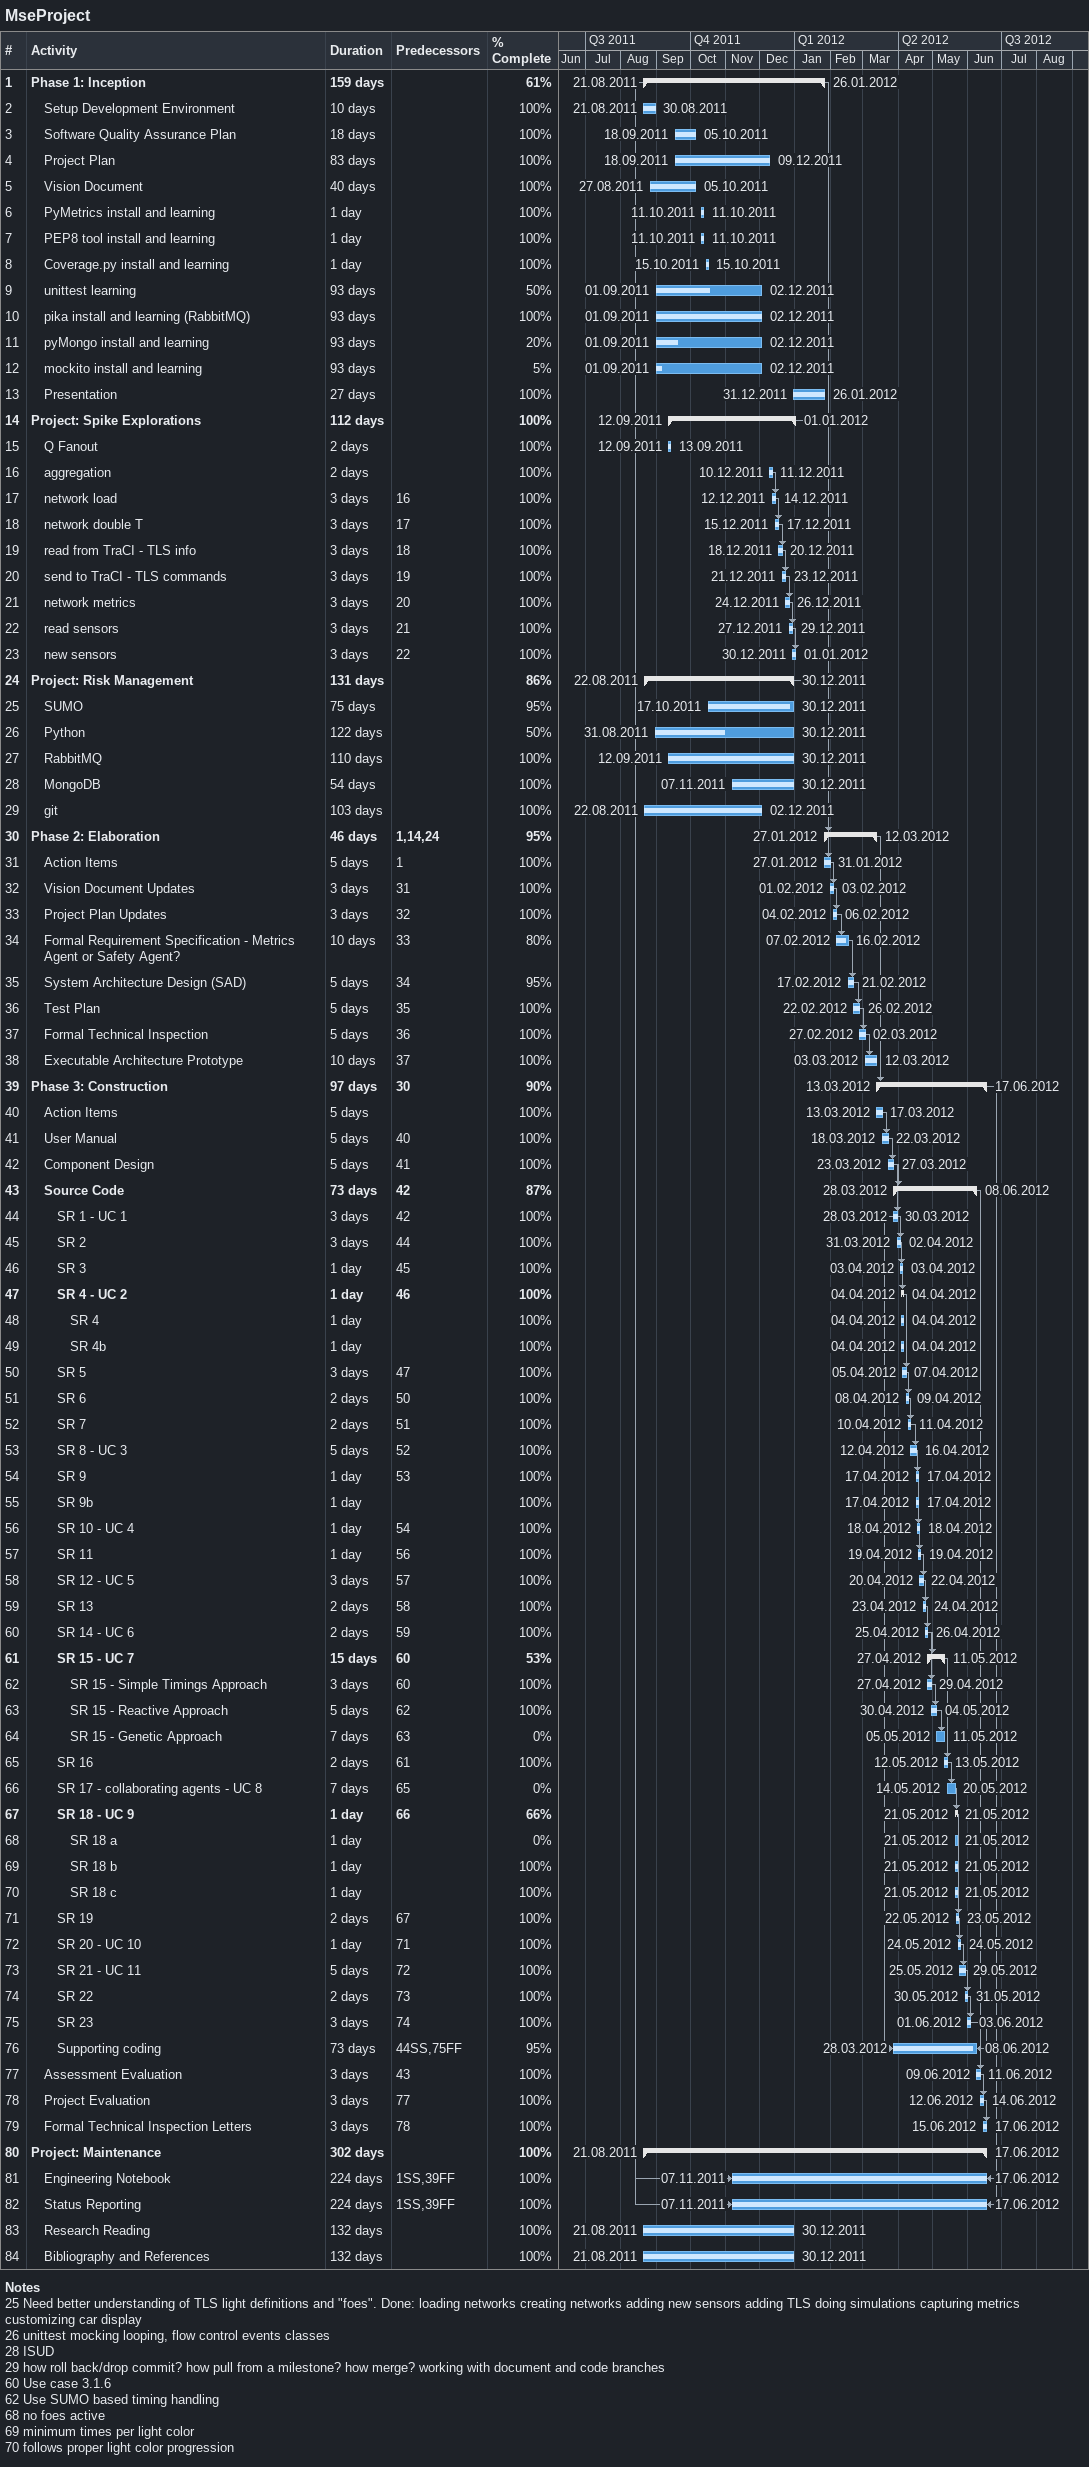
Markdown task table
MseProject

| ID | Level | Task | Duration | Start | Finish | Predecessors | % complete |
|---|---|---|---|---|---|---|---|
| 1 | 1 | **Phase 1: Inception** | 159d | 2011-08-21 | 2012-01-26 |  | 61 |
| 2 | 2 | Setup Development Environment | 10d | 2011-08-21 | 2011-08-30 |  | 100 |
| 3 | 2 | Software Quality Assurance Plan | 18d | 2011-09-18 | 2011-10-05 |  | 100 |
| 4 | 2 | Project Plan | 83d | 2011-09-18 | 2011-12-09 |  | 100 |
| 5 | 2 | Vision Document | 40d | 2011-08-27 | 2011-10-05 |  | 100 |
| 6 | 2 | PyMetrics install and learning | 1d | 2011-10-11 | 2011-10-11 |  | 100 |
| 7 | 2 | PEP8 tool install and learning | 1d | 2011-10-11 | 2011-10-11 |  | 100 |
| 8 | 2 | Coverage.py install and learning | 1d | 2011-10-15 | 2011-10-15 |  | 100 |
| 9 | 2 | unittest learning | 93d | 2011-09-01 | 2011-12-02 |  | 50 |
| 10 | 2 | pika install and learning (RabbitMQ) | 93d | 2011-09-01 | 2011-12-02 |  | 100 |
| 11 | 2 | pyMongo install and learning | 93d | 2011-09-01 | 2011-12-02 |  | 20 |
| 12 | 2 | mockito install and learning | 93d | 2011-09-01 | 2011-12-02 |  | 5 |
| 13 | 2 | Presentation | 27d | 2011-12-31 | 2012-01-26 |  | 100 |
| 14 | 1 | **Project: Spike Explorations** | 112d | 2011-09-12 | 2012-01-01 |  | 100 |
| 15 | 2 | Q Fanout | 2d | 2011-09-12 | 2011-09-13 |  | 100 |
| 16 | 2 | aggregation | 2d | 2011-12-10 | 2011-12-11 |  | 100 |
| 17 | 2 | network load | 3d | 2011-12-12 | 2011-12-14 | 16 | 100 |
| 18 | 2 | network double T | 3d | 2011-12-15 | 2011-12-17 | 17 | 100 |
| 19 | 2 | read from TraCI - TLS info | 3d | 2011-12-18 | 2011-12-20 | 18 | 100 |
| 20 | 2 | send to TraCI - TLS commands | 3d | 2011-12-21 | 2011-12-23 | 19 | 100 |
| 21 | 2 | network metrics | 3d | 2011-12-24 | 2011-12-26 | 20 | 100 |
| 22 | 2 | read sensors | 3d | 2011-12-27 | 2011-12-29 | 21 | 100 |
| 23 | 2 | new sensors | 3d | 2011-12-30 | 2012-01-01 | 22 | 100 |
| 24 | 1 | **Project: Risk Management** | 131d | 2011-08-22 | 2011-12-30 |  | 86 |
| 25 | 2 | SUMO | 75d | 2011-10-17 | 2011-12-30 |  | 95 |
| 26 | 2 | Python | 122d | 2011-08-31 | 2011-12-30 |  | 50 |
| 27 | 2 | RabbitMQ | 110d | 2011-09-12 | 2011-12-30 |  | 100 |
| 28 | 2 | MongoDB | 54d | 2011-11-07 | 2011-12-30 |  | 100 |
| 29 | 2 | git | 103d | 2011-08-22 | 2011-12-02 |  | 100 |
| 30 | 1 | **Phase 2: Elaboration** | 46d | 2012-01-27 | 2012-03-12 | 1, 14, 24 | 95 |
| 31 | 2 | Action Items | 5d | 2012-01-27 | 2012-01-31 | 1 | 100 |
| 32 | 2 | Vision Document Updates | 3d | 2012-02-01 | 2012-02-03 | 31 | 100 |
| 33 | 2 | Project Plan Updates | 3d | 2012-02-04 | 2012-02-06 | 32 | 100 |
| 34 | 2 | Formal Requirement Specification - Metrics Agent or Safety Agent? | 10d | 2012-02-07 | 2012-02-16 | 33 | 80 |
| 35 | 2 | System Architecture Design (SAD) | 5d | 2012-02-17 | 2012-02-21 | 34 | 95 |
| 36 | 2 | Test Plan | 5d | 2012-02-22 | 2012-02-26 | 35 | 100 |
| 37 | 2 | Formal Technical Inspection | 5d | 2012-02-27 | 2012-03-02 | 36 | 100 |
| 38 | 2 | Executable Architecture Prototype | 10d | 2012-03-03 | 2012-03-12 | 37 | 100 |
| 39 | 1 | **Phase 3: Construction** | 97d | 2012-03-13 | 2012-06-17 | 30 | 90 |
| 40 | 2 | Action Items | 5d | 2012-03-13 | 2012-03-17 |  | 100 |
| 41 | 2 | User Manual | 5d | 2012-03-18 | 2012-03-22 | 40 | 100 |
| 42 | 2 | Component Design | 5d | 2012-03-23 | 2012-03-27 | 41 | 100 |
| 43 | 2 | **Source Code** | 73d | 2012-03-28 | 2012-06-08 | 42 | 87 |
| 44 | 3 | SR 1 - UC 1 | 3d | 2012-03-28 | 2012-03-30 | 42 | 100 |
| 45 | 3 | SR 2 | 3d | 2012-03-31 | 2012-04-02 | 44 | 100 |
| 46 | 3 | SR 3 | 1d | 2012-04-03 | 2012-04-03 | 45 | 100 |
| 47 | 3 | **SR 4 - UC 2** | 1d | 2012-04-04 | 2012-04-04 | 46 | 100 |
| 48 | 4 | SR 4 | 1d | 2012-04-04 | 2012-04-04 |  | 100 |
| 49 | 4 | SR 4b | 1d | 2012-04-04 | 2012-04-04 |  | 100 |
| 50 | 3 | SR 5 | 3d | 2012-04-05 | 2012-04-07 | 47 | 100 |
| 51 | 3 | SR 6 | 2d | 2012-04-08 | 2012-04-09 | 50 | 100 |
| 52 | 3 | SR 7 | 2d | 2012-04-10 | 2012-04-11 | 51 | 100 |
| 53 | 3 | SR 8 - UC 3 | 5d | 2012-04-12 | 2012-04-16 | 52 | 100 |
| 54 | 3 | SR 9 | 1d | 2012-04-17 | 2012-04-17 | 53 | 100 |
| 55 | 3 | SR 9b | 1d | 2012-04-17 | 2012-04-17 |  | 100 |
| 56 | 3 | SR 10 - UC 4 | 1d | 2012-04-18 | 2012-04-18 | 54 | 100 |
| 57 | 3 | SR 11 | 1d | 2012-04-19 | 2012-04-19 | 56 | 100 |
| 58 | 3 | SR 12 - UC 5 | 3d | 2012-04-20 | 2012-04-22 | 57 | 100 |
| 59 | 3 | SR 13 | 2d | 2012-04-23 | 2012-04-24 | 58 | 100 |
| 60 | 3 | SR 14 - UC 6 | 2d | 2012-04-25 | 2012-04-26 | 59 | 100 |
| 61 | 3 | **SR 15 - UC 7** | 15d | 2012-04-27 | 2012-05-11 | 60 | 53 |
| 62 | 4 | SR 15 - Simple Timings Approach | 3d | 2012-04-27 | 2012-04-29 | 60 | 100 |
| 63 | 4 | SR 15 - Reactive Approach | 5d | 2012-04-30 | 2012-05-04 | 62 | 100 |
| 64 | 4 | SR 15 - Genetic Approach | 7d | 2012-05-05 | 2012-05-11 | 63 | 0 |
| 65 | 3 | SR 16 | 2d | 2012-05-12 | 2012-05-13 | 61 | 100 |
| 66 | 3 | SR 17 - collaborating agents - UC 8 | 7d | 2012-05-14 | 2012-05-20 | 65 | 0 |
| 67 | 3 | **SR 18 - UC 9** | 1d | 2012-05-21 | 2012-05-21 | 66 | 66 |
| 68 | 4 | SR 18 a | 1d | 2012-05-21 | 2012-05-21 |  | 0 |
| 69 | 4 | SR 18 b | 1d | 2012-05-21 | 2012-05-21 |  | 100 |
| 70 | 4 | SR 18 c | 1d | 2012-05-21 | 2012-05-21 |  | 100 |
| 71 | 3 | SR 19 | 2d | 2012-05-22 | 2012-05-23 | 67 | 100 |
| 72 | 3 | SR 20 - UC 10 | 1d | 2012-05-24 | 2012-05-24 | 71 | 100 |
| 73 | 3 | SR 21 - UC 11 | 5d | 2012-05-25 | 2012-05-29 | 72 | 100 |
| 74 | 3 | SR 22 | 2d | 2012-05-30 | 2012-05-31 | 73 | 100 |
| 75 | 3 | SR 23 | 3d | 2012-06-01 | 2012-06-03 | 74 | 100 |
| 76 | 3 | Supporting coding | 73d | 2012-03-28 | 2012-06-08 | 44SS, 75FF | 95 |
| 77 | 2 | Assessment Evaluation | 3d | 2012-06-09 | 2012-06-11 | 43 | 100 |
| 78 | 2 | Project Evaluation | 3d | 2012-06-12 | 2012-06-14 | 77 | 100 |
| 79 | 2 | Formal Technical Inspection Letters | 3d | 2012-06-15 | 2012-06-17 | 78 | 100 |
| 80 | 1 | **Project: Maintenance** | 302d | 2011-08-21 | 2012-06-17 |  | 100 |
| 81 | 2 | Engineering Notebook | 224d | 2011-11-07 | 2012-06-17 | 1SS, 39FF | 100 |
| 82 | 2 | Status Reporting | 224d | 2011-11-07 | 2012-06-17 | 1SS, 39FF | 100 |
| 83 | 2 | Research Reading | 132d | 2011-08-21 | 2011-12-30 |  | 100 |
| 84 | 2 | Bibliography and References | 132d | 2011-08-21 | 2011-12-30 |  | 100 |

Notes
- 25: Need better understanding of TLS light definitions and "foes". Done: loading networks creating networks adding new sensors adding TLS doing simulations capturing metrics customizing car display
- 26: unittest mocking looping, flow control events classes
- 28: ISUD
- 29: how roll back/drop commit? how pull from a milestone? how merge? working with document and code branches
- 60: Use case 3.1.6
- 62: Use SUMO based timing handling
- 68: no foes active
- 69: minimum times per light color
- 70: follows proper light color progression
